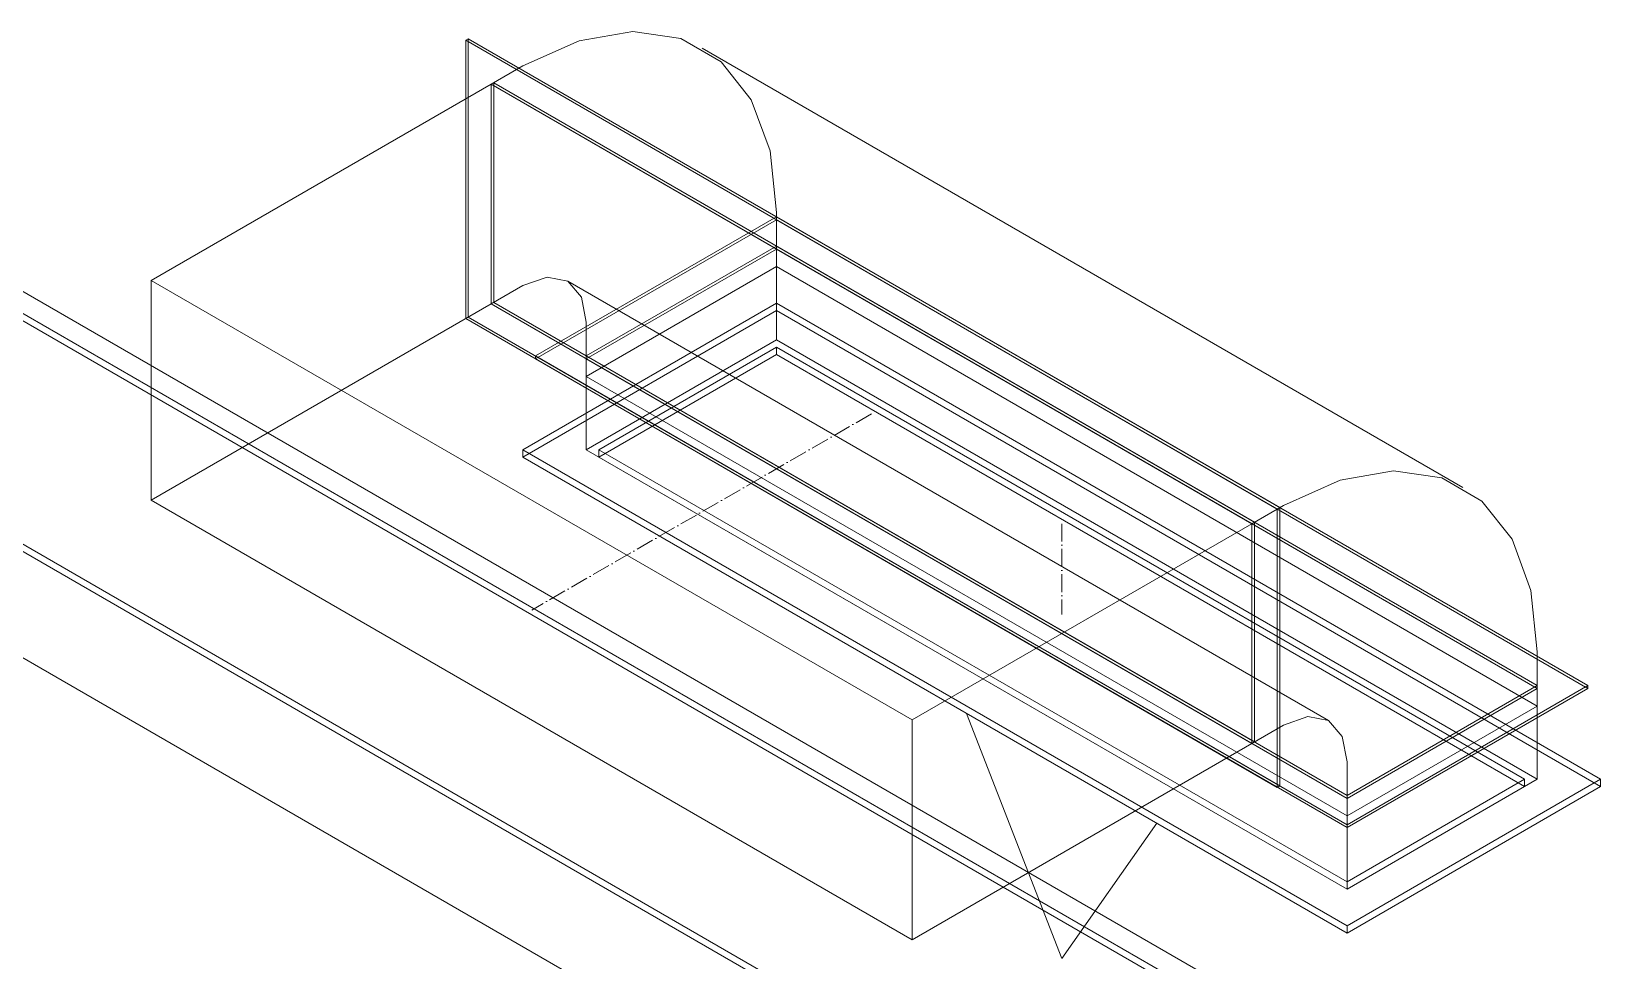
# Model space of a CAD drawing. Header units: millimetres. Extents: x -88595 to 880822, y -1054509 to -148035.
# Drawn here: x 391664 to 392539, y -329437 to -328919 of the extents above; entities that cross this region are included whole.
import ezdxf

# ---------------------------------------------------------------- set-up
doc = ezdxf.new("R2010")
doc.units = ezdxf.units.MM
doc.linetypes.add('$12$ADSK_Осевая', pattern=[14, 10, -2, 0, -2])
doc.layers.add('Воздуховоды', color=7, linetype='Continuous', lineweight=18)
doc.layers.add('Оборудование', color=7, linetype='Continuous', lineweight=18)

# ---------------------------------------------------------------- blocks, each defined once
blk = doc.blocks.new('$0$ADSK_Канальный блок кондиционера1 - AD242MJERAB-3267365-В_ОВ3_1')
at = {"layer": 'Оборудование'}
for p, q in [((18067.3, 7632.55), (18809.76, 7203.89)), ((18795.62, 7195.72), (18046.09, 7628.46)), ((18049.62, 7630.5), (18799.16, 7197.76)), ((18046.09, 7499.87), (18795.62, 7067.12)), ((18799.16, 7069.16), (18049.62, 7501.91)), ((18809.76, 6999.76), (18067.3, 7428.42))]:
    blk.add_line(p, q, dxfattribs=at)
blk = doc.blocks.new('$0$ADSK_Решетка вентиляционная жалюзийная_Приточная2 - Решетка приточная_Однорядная-V179-В_ОВ3_1')
at = {"layer": 'Воздуховоды', "color": 140, "true_color": 0x1bb3e4}
for p, q in [((6617.38, 14251.17), (6511.31, 14189.93)), ((7041.64, 14006.22), (6617.38, 14251.17)), ((6617.38, 14210.34), (6617.38, 14251.17)), ((6617.38, 14230.75), (6475.95, 14149.1)), ((7076.99, 13965.39), (6617.38, 14230.75)), ((6617.38, 14226.67), (6617.38, 14230.75)), ((6475.95, 14145.02), (6617.38, 14226.67)), ((6617.38, 14226.67), (7076.99, 13961.31)), ((6511.31, 14149.1), (6617.38, 14210.34)), ((6518.38, 14149.1), (6617.38, 14206.26)), ((6617.38, 14206.26), (6518.38, 14149.1)), ((6617.38, 14210.34), (7041.64, 13965.39)), ((6617.38, 14206.26), (7034.57, 13965.39)), ((6617.38, 14202.18), (6617.38, 14206.26)), ((7034.57, 13965.39), (6617.38, 14206.26)), ((6617.38, 14202.18), (6617.38, 14206.26)), ((6617.38, 14202.18), (6518.38, 14145.02)), ((6518.38, 14145.02), (6617.38, 14202.18)), ((7034.57, 13961.31), (6617.38, 14202.18)), ((6617.38, 14202.18), (7034.57, 13961.31)), ((6511.31, 14189.93), (6935.57, 13944.98)), ((6511.31, 14149.1), (6511.31, 14189.93)), ((6475.95, 14149.1), (6935.57, 13883.74)), ((6475.95, 14145.02), (6475.95, 14149.1)), ((6935.57, 13879.66), (6475.95, 14145.02)), ((6935.57, 13904.15), (6511.31, 14149.1)), ((6935.57, 13908.24), (6518.38, 14149.1)), ((6518.38, 14145.02), (6518.38, 14149.1)), ((6518.38, 14149.1), (6935.57, 13908.24)), ((6518.38, 14145.02), (6518.38, 14149.1)), ((6518.38, 14145.02), (6935.57, 13904.15)), ((6935.57, 13904.15), (6518.38, 14145.02)), ((6829.51, 13940.9), (6723.44, 14002.13)), ((6723.44, 14002.13), (6776.47, 13865.45)), ((6935.57, 13944.98), (7041.64, 14006.22)), ((7041.64, 14006.22), (7041.64, 13965.39)), ((6935.57, 13883.74), (7076.99, 13965.39)), ((7034.57, 13965.39), (6935.57, 13908.24)), ((6935.57, 13908.24), (7034.57, 13965.39)), ((7041.64, 13965.39), (6935.57, 13904.15)), ((7076.99, 13961.31), (6935.57, 13879.66)), ((6935.57, 13904.15), (7034.57, 13961.31)), ((7034.57, 13961.31), (6935.57, 13904.15)), ((7034.57, 13961.31), (7034.57, 13965.39)), ((7034.57, 13965.39), (7034.57, 13961.31)), ((7076.99, 13965.39), (7076.99, 13961.31)), ((6776.47, 13865.45), (6829.51, 13940.9)), ((6935.57, 13904.15), (6935.57, 13944.98)), ((6935.57, 13908.24), (6935.57, 13904.15)), ((6935.57, 13904.15), (6935.57, 13908.24)), ((6935.57, 13879.66), (6935.57, 13883.74))]:
    blk.add_line(p, q, dxfattribs=at)
blk = doc.blocks.new('$0$ADSK_Отвод_Прямоугольный1 - Стандарт-4055406-В_ОВ3_1')
at = {"layer": 'Воздуховоды', "color": 140, "true_color": 0x1bb3e4}
for p, q in [((9205.39, 12783.1), (9206.8, 12783.92)), ((9657.93, 12521.83), (9205.39, 12783.1)), ((9205.39, 12783.1), (9205.39, 12627.97)), ((9206.8, 12628.79), (9206.8, 12783.92)), ((9206.8, 12783.92), (9659.35, 12522.64)), ((9761.47, 12533.77), (9337.21, 12778.72)), ((9219.53, 12758.61), (9237.21, 12768.82)), ((9219.53, 12758.61), (9220.94, 12759.43)), ((9645.21, 12514.48), (9220.94, 12759.43)), ((9220.94, 12759.43), (9220.94, 12636.95)), ((9643.79, 12513.66), (9219.53, 12758.61)), ((9219.53, 12636.14), (9219.53, 12758.61)), ((9219.53, 12636.14), (9219.53, 12758.61)), ((9219.53, 12758.61), (9643.79, 12513.66)), ((9378.63, 12684.72), (9244.28, 12607.15)), ((9244.28, 12605.52), (9378.63, 12683.08)), ((9378.63, 12687.17), (9378.63, 12666.75)), ((9831.18, 12423.44), (9378.63, 12684.72)), ((9378.63, 12683.08), (9378.63, 12684.72)), ((9378.63, 12683.08), (9831.18, 12421.8)), ((9272.56, 12607.15), (9378.63, 12668.39)), ((9378.63, 12666.75), (9272.56, 12605.52)), ((9378.63, 12666.75), (9272.56, 12605.52)), ((9378.63, 12668.39), (9802.89, 12423.44)), ((9378.63, 12666.75), (9378.63, 12668.39)), ((9378.63, 12666.75), (9802.89, 12421.8)), ((9802.89, 12421.8), (9378.63, 12666.75)), ((9237.21, 12646.34), (9219.53, 12636.14)), ((9686.47, 12403.87), (9262.21, 12648.82)), ((9219.53, 12636.14), (9220.94, 12636.95)), ((9220.94, 12636.95), (9645.21, 12392)), ((9205.39, 12627.97), (9206.8, 12628.79)), ((9205.39, 12627.97), (9657.93, 12366.69)), ((9659.35, 12367.51), (9206.8, 12628.79)), ((9219.53, 12636.14), (9643.79, 12391.19)), ((9643.79, 12391.19), (9219.53, 12636.14)), ((9272.56, 12605.52), (9272.56, 12625.93)), ((9244.28, 12607.15), (9696.83, 12345.87)), ((9244.28, 12605.52), (9244.28, 12607.15)), ((9696.83, 12344.24), (9244.28, 12605.52)), ((9696.83, 12362.2), (9272.56, 12607.15)), ((9272.56, 12605.52), (9272.56, 12607.15)), ((9696.83, 12360.57), (9272.56, 12605.52)), ((9272.56, 12605.52), (9696.83, 12360.57)), ((9661.47, 12523.87), (9643.79, 12513.66)), ((9645.21, 12514.48), (9643.79, 12513.66)), ((9645.21, 12392), (9645.21, 12514.48)), ((9659.35, 12522.64), (9657.93, 12521.83)), ((9657.93, 12366.69), (9657.93, 12521.83)), ((9659.35, 12522.64), (9659.35, 12367.51)), ((9643.79, 12513.66), (9643.79, 12391.19)), ((9643.79, 12513.66), (9643.79, 12391.19)), ((9802.89, 12421.8), (9802.89, 12442.22)), ((9802.89, 12423.44), (9696.83, 12362.2)), ((9696.83, 12345.87), (9831.18, 12423.44)), ((9696.83, 12360.57), (9802.89, 12421.8)), ((9696.83, 12360.57), (9802.89, 12421.8)), ((9831.18, 12421.8), (9696.83, 12344.24)), ((9802.89, 12423.44), (9802.89, 12421.8)), ((9831.18, 12423.44), (9831.18, 12421.8)), ((9643.79, 12391.19), (9661.47, 12401.39)), ((9643.79, 12391.19), (9645.21, 12392)), ((9696.83, 12380.98), (9696.83, 12360.57)), ((9657.93, 12366.69), (9659.35, 12367.51)), ((9696.83, 12360.57), (9696.83, 12362.2)), ((9696.83, 12344.24), (9696.83, 12345.87))]:
    blk.add_line(p, q, dxfattribs=at)
for points in [[(9237.21, 12768.82, 0), (9268.68, 12782.89, 0), (9298.57, 12788.07, 0), (9325.38, 12784.1, 0), (9347.77, 12771.17, 0), (9364.62, 12749.93, 0), (9375.08, 12721.46, 0), (9378.63, 12687.17, 0)], [(9237.21, 12646.34, 0), (9250.74, 12651.05, 0), (9262.21, 12648.82, 0), (9269.87, 12640, 0), (9272.56, 12625.93, 0)], [(9661.47, 12523.87, 0), (9692.94, 12537.94, 0), (9722.83, 12543.12, 0), (9749.64, 12539.15, 0), (9772.04, 12526.22, 0), (9788.89, 12504.98, 0), (9799.35, 12476.51, 0), (9802.89, 12442.22, 0)], [(9696.83, 12380.98, 0), (9694.13, 12395.05, 0), (9686.47, 12403.87, 0), (9675, 12406.1, 0), (9661.47, 12401.39, 0)]]:
    blk.add_polyline3d(points, dxfattribs=at)

msp = doc.modelspace()

# ---------------------------------------------------------------- linework, layer by layer
at = {"layer": 'Воздуховоды', "color": 140, "true_color": 0x1bb3e4}
for p, q in [((391731.27, -329057.62), (391920.78, -328948.21)), ((391920.78, -329070.69), (391920.78, -328948.21)), ((392504.14, -329285.02), (391920.78, -328948.21)), ((392079.88, -329040.07), (391973.81, -329101.31)), ((392079.88, -329090.69), (392079.88, -329040.07)), ((392155.54, -329302.57), (391731.27, -329057.62)), ((391731.27, -329057.62), (391731.27, -329180.1)), ((391731.27, -329180.1), (391920.78, -329070.69)), ((391920.78, -329070.69), (392398.08, -329346.25)), ((391973.81, -329151.93), (392079.88, -329090.69)), ((392079.88, -329090.69), (392504.14, -329335.64)), ((391973.81, -329101.31), (391973.81, -329151.93)), ((392398.08, -329396.88), (391973.81, -329151.93)), ((391731.27, -329180.1), (392155.54, -329425.05)), ((392155.54, -329302.57), (392345.04, -329193.16)), ((392345.04, -329193.16), (392345.04, -329315.64)), ((392398.08, -329346.25), (392504.14, -329285.02)), ((392504.14, -329335.64), (392504.14, -329285.02)), ((392155.54, -329425.05), (392155.54, -329302.57)), ((392345.04, -329315.64), (392155.54, -329425.05)), ((392504.14, -329335.64), (392398.08, -329396.88)), ((392398.08, -329396.88), (392398.08, -329346.25))]:
    msp.add_line(p, q, dxfattribs=at)
at = {"layer": 'Воздуховоды', "color": 140, "linetype": '$12$ADSK_Осевая', "true_color": 0x1bb3e4}
for p, q in [((392132.91, -329131.92), (391943.41, -329241.33)), ((392238.98, -329193.16), (392238.98, -329243.78))]:
    msp.add_line(p, q, dxfattribs=at)

# ---------------------------------------------------------------- block references
at = {"layer": 'Воздуховоды', "color": 140, "true_color": 0x1bb3e4}
for name, p in [('$0$ADSK_Отвод_Прямоугольный1 - Стандарт-4055406-В_ОВ3_1', (382701.25, -341706.82)), ('$0$ADSK_Решетка вентиляционная жалюзийная_Приточная2 - Решетка приточная_Однорядная-V179-В_ОВ3_1', (385462.5, -343301.03))]:
    msp.add_blockref(name, p, dxfattribs=at)
at = {"layer": 'Оборудование'}
msp.add_blockref('$0$ADSK_Канальный блок кондиционера1 - AD242MJERAB-3267365-В_ОВ3_1', (373507.51, -336647.41), dxfattribs=at)

doc.saveas('drawing.dxf')
